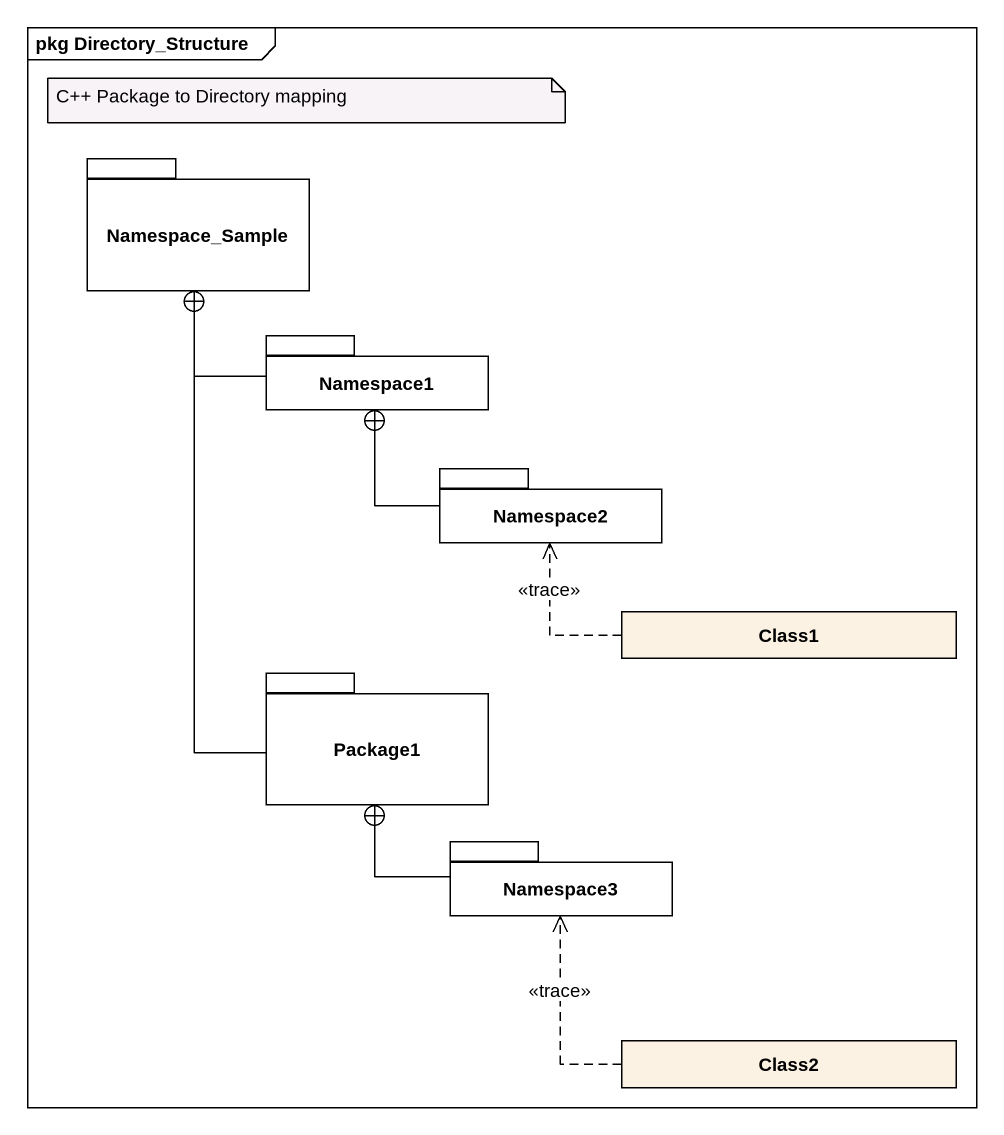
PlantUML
@startuml
mainframe pkg Directory_Structure
hide circle
hide empty members
package Namespace_Sample {
}
package Namespace1 {
}
package Namespace2 {
}
class Class1
package Package1 {
}
package Namespace3 {
}
class Class2
Namespace1 -up-+ Namespace_Sample
Namespace2 -up-+ Namespace1
Class1 .left.> Namespace2 : <<trace>>
Package1 -up-+ Namespace_Sample
Namespace3 -up-+ Package1
Class2 .up.> Namespace3 : <<trace>>
note as N1
  C++ Package to Directory mapping
end note
@enduml
